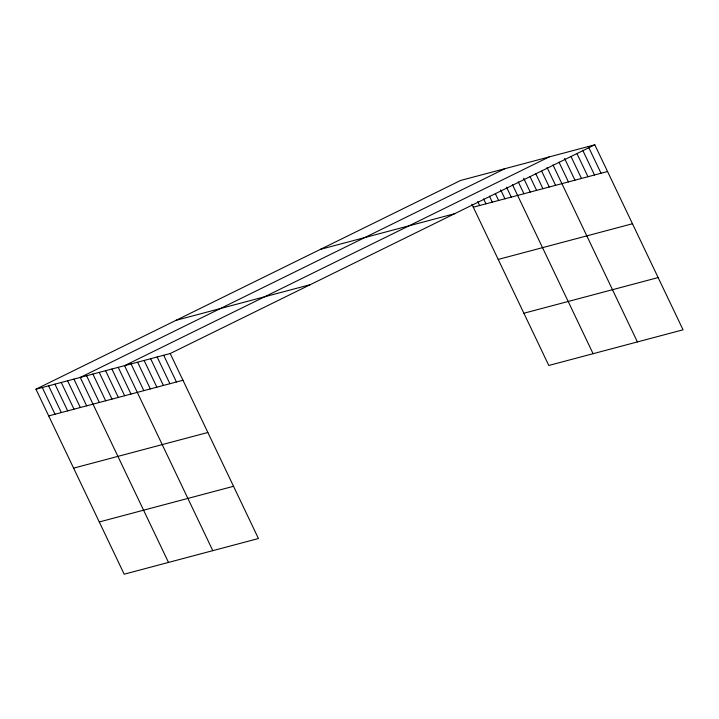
<?xml version="1.0" encoding="UTF-8"?>
<svg xmlns="http://www.w3.org/2000/svg" width="719" height="719" viewBox="0 0 719 719"><rect width="100%" height="100%" fill="white"/><g stroke="black" fill="none" stroke-linecap="round" stroke-linejoin="round"><path stroke-width="1.08" d="M35.95 389.195L170.205 353.532L258.445 538.531L124.189 574.193L35.95 389.195L460.555 180.469L594.811 144.807L683.05 329.805L548.795 365.468L471.88 204.223M504.855 168.704L80.258 377.43L168.498 562.429M549.163 156.931L124.558 365.656L212.797 550.655M170.205 353.532L594.811 144.807M473.3 207.189L607.555 171.517M320.431 249.349L454.696 213.687M176.065 320.315L310.329 284.652M498.213 259.424L632.468 223.753M48.694 415.915L182.95 380.252M523.881 313.241L658.137 277.57M73.608 468.15L207.863 432.478M99.276 521.967L233.531 486.296M588.286 146.532L601.03 173.252M582.714 150.244L594.514 174.987M577.132 153.956L587.989 176.721M571.084 156.679L581.473 178.447M564.568 158.414L574.948 180.181M558.987 162.126L568.423 181.916M552.938 164.849L637.402 341.929M547.078 167.518L555.58 185.331M541.695 171.176L549.244 187.012M535.835 173.845L542.917 188.693M529.984 176.523L536.59 190.373M523.648 178.204L530.263 192.054M518.264 181.862L523.926 193.735M512.413 184.531L593.094 353.703M506.553 187.201L511.272 197.105M500.694 189.879L504.945 198.786M495.31 193.537L498.618 200.466M489.45 196.206L492.281 202.147M483.599 198.875L485.954 203.828M477.74 201.554L479.627 205.508M163.689 355.267L176.434 381.978M157.164 356.992L169.909 383.712M150.648 358.727L163.384 385.447M144.124 360.462L156.868 387.182M137.599 362.196L150.343 388.907M131.083 363.922L143.827 390.642M118.231 367.337L130.975 394.057M111.903 369.018L124.648 395.738M105.576 370.698L118.32 397.418M99.24 372.379L111.984 399.099M92.913 374.069L105.657 400.78M86.586 375.749L99.33 402.46M73.922 379.111L86.666 405.831M67.595 380.791L80.339 407.511M61.268 382.472L74.012 409.192M54.941 384.153L67.685 410.873M48.604 385.833L61.349 412.553M42.277 387.514L55.021 414.234"/></g></svg>
